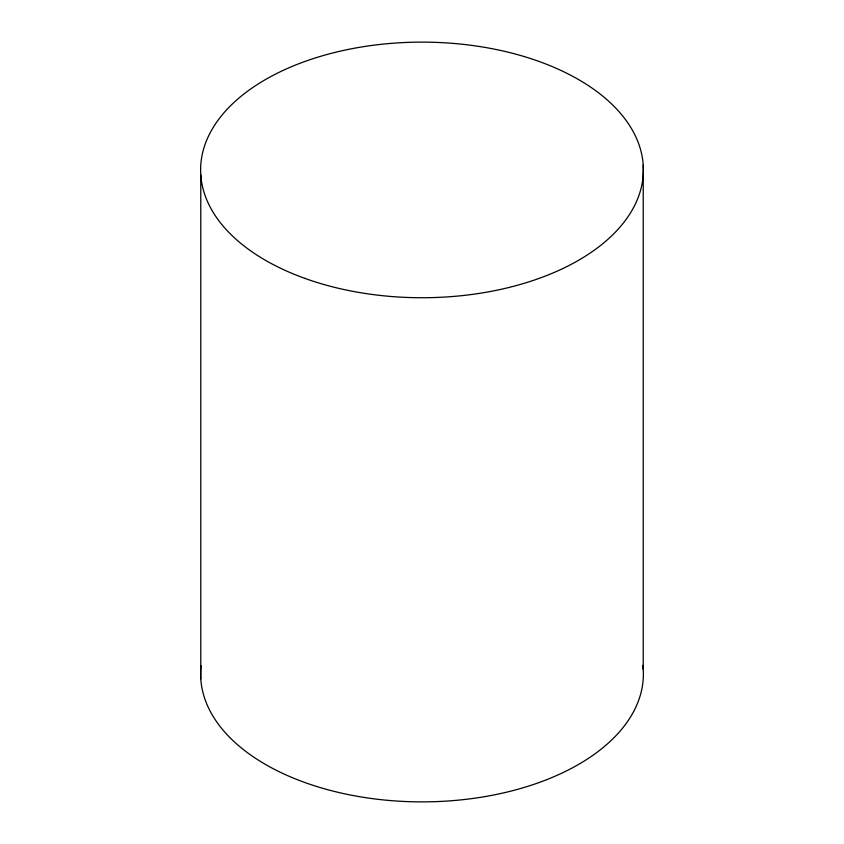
<?xml version="1.0" encoding="UTF-8"?>
<svg xmlns="http://www.w3.org/2000/svg" width="844" height="844" viewBox="0 0 844 844"><rect width="100%" height="100%" fill="white"/><g stroke="black" fill="none" stroke-linecap="round" stroke-linejoin="round"><path stroke-width="1.27" d="M643.223 165.171L643.223 669.303M200.777 174.697L200.777 678.829M642.864 665.399A221.371 127.803 0 0 1 422.348 801.874A221.371 127.803 0 0 1 201.094 665.8M304.842 278.372A221.371 127.803 0 0 0 643.244 174.297A221.371 127.803 0 0 0 317.924 57.128A221.371 127.803 0 0 0 304.842 278.372"/></g></svg>
